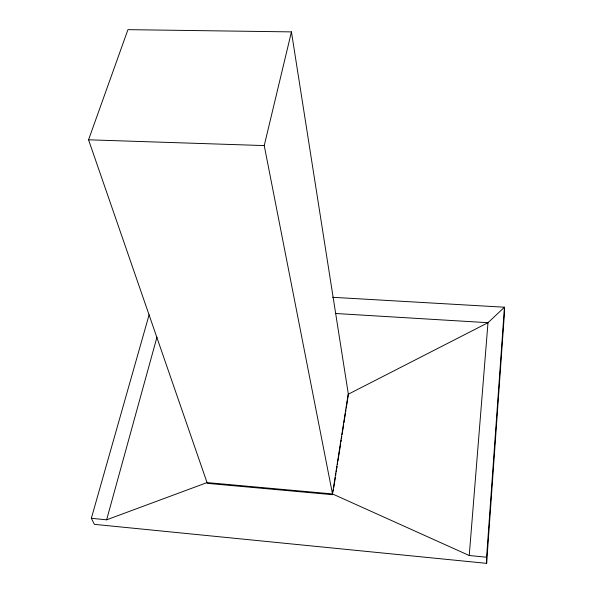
<?xml version="1.0" encoding="UTF-8"?>
<svg xmlns="http://www.w3.org/2000/svg" width="593" height="593" viewBox="0 0 593 593"><rect width="100%" height="100%" fill="white"/><g stroke="black" fill="none" stroke-linecap="round" stroke-linejoin="round"><path stroke-width="0.89" d="M149.139 314.713L91.337 518.312L94.406 524.345L486.638 563.35L486.601 557.227L504.45 307.218L332.554 297.293M486.638 563.35L504.361 314.327L504.45 307.218L487.995 322.703L348.165 394.278L332.495 493.939L469.241 555.515L486.601 557.227M469.241 555.515L487.995 322.703L335.46 313.489M333.214 491.056L333.503 489.232M333.792 487.409L335.364 477.387M335.653 475.564L335.934 473.74M336.224 471.917L337.083 466.446M337.365 464.623L337.654 462.807M337.943 460.983L340.664 443.668M340.945 441.844L341.234 440.021M341.516 438.197L341.805 436.374M342.094 434.55L343.666 424.529M343.955 422.705L345.385 413.595M345.667 411.772L345.956 409.948M346.245 408.125L348.387 394.456L291.437 31.889L127.947 29.65L88.55 139.807L207.313 483.347L332.643 494.703L264.241 145.582L291.437 31.889M91.337 518.312L106.621 519.816L156.96 337.135M106.621 519.816L207.053 482.591L332.495 493.939M88.55 139.807L264.241 145.582"/></g></svg>
